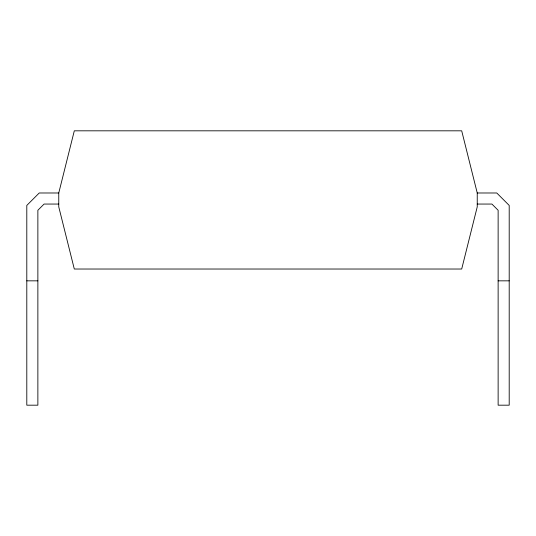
<?xml version="1.0" encoding="UTF-8"?>
<svg xmlns="http://www.w3.org/2000/svg" width="536" height="536" viewBox="0 0 536 536"><rect width="100%" height="100%" fill="white"/><g stroke="black" fill="none" stroke-linecap="round" stroke-linejoin="round"><path stroke-width="0.8" d="M58.759 192.987L74.303 130.817L461.697 130.817L477.241 192.987L477.241 206.856L461.697 269.025L74.303 269.025L58.759 206.856L58.759 192.987L39.235 192.987L26.8 205.422L26.8 405.183L37.868 405.183L37.868 210.273L44.086 204.055L58.759 204.055M477.241 192.987L496.765 192.987L509.2 205.422L509.2 405.183L498.132 405.183L498.132 210.273L491.914 204.055L477.241 204.055M26.8 280.837L37.868 280.837M498.132 280.837L509.2 280.837"/></g></svg>
